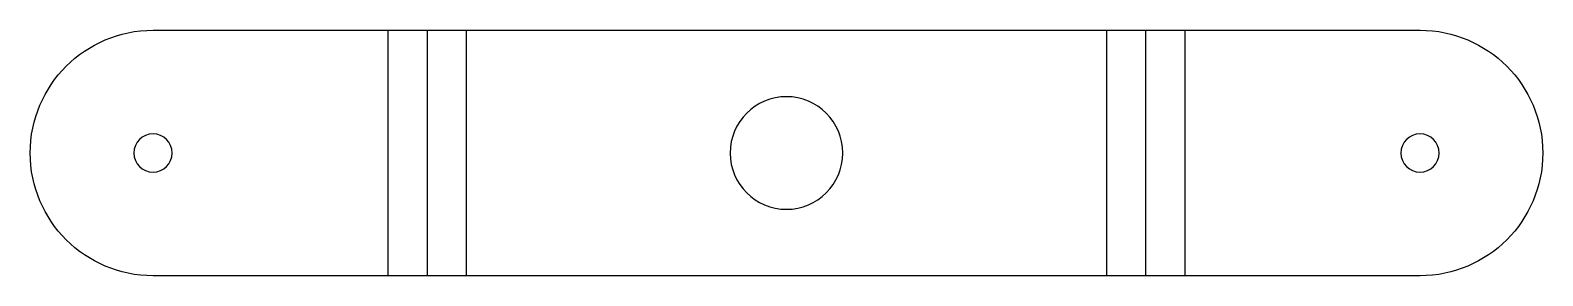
# Model space of a CAD drawing. Header units: millimetres. Extents: x -22 to 255, y 0 to 45.
import ezdxf

# ---------------------------------------------------------------- set-up
doc = ezdxf.new("R2010")
doc.units = ezdxf.units.MM

msp = doc.modelspace()

# ---------------------------------------------------------------- linework, layer by layer
at = {"layer": 'BEND'}
for p, q in [((50.28, 45), (50.28, 0)), ((181.95, 0), (181.95, 45))]:
    msp.add_line(p, q, dxfattribs=at)
at = {"layer": 'BEND_EXTENT'}
for p, q in [((43.1, 0), (43.1, 45)), ((57.46, 0), (57.46, 45)), ((174.76, 45), (174.76, 0)), ((189.13, 45), (189.13, 0))]:
    msp.add_line(p, q, dxfattribs=at)
at = {"layer": 'INTERIOR_PROFILES', "extrusion": (0, 0, -1)}
for centre, radius in [((-116.11, 22.5), 10.32), ((0, 22.5), 3.5), ((-232.23, 22.5), 3.5)]:
    msp.add_circle(centre, radius, dxfattribs=at)
at = {"layer": 'OUTER_PROFILES'}
msp.add_lwpolyline([(0, 45), (232.23, 45, -1), (232.23, 0), (0, 0, -1)], format="xyb", close=True, dxfattribs=at)

doc.saveas('drawing.dxf')
